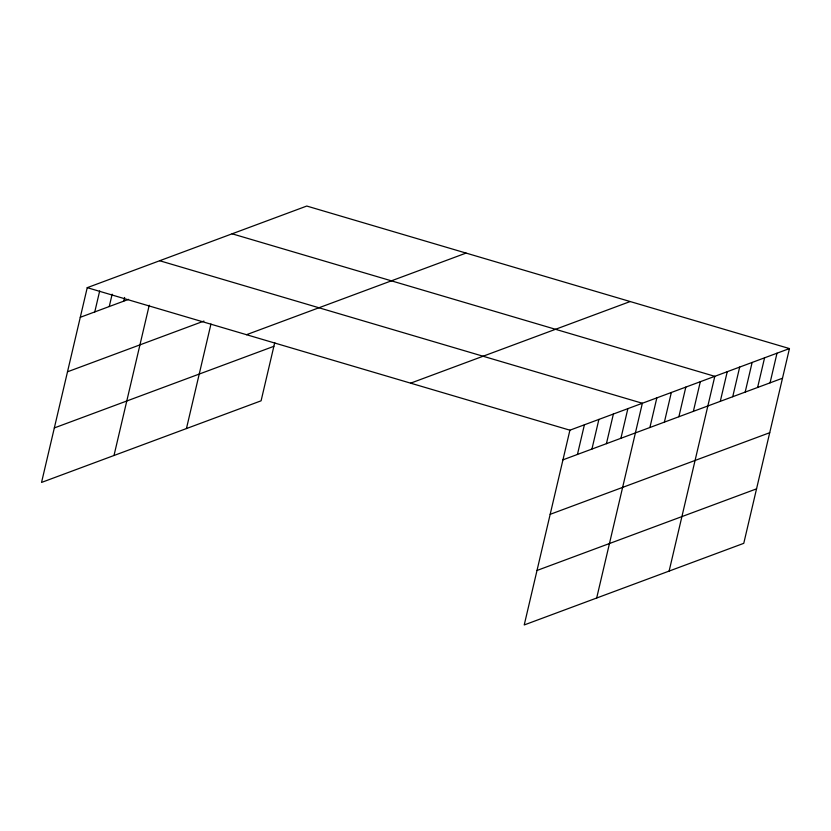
<?xml version="1.0" encoding="UTF-8"?>
<svg xmlns="http://www.w3.org/2000/svg" width="831" height="831" viewBox="0 0 831 831"><rect width="100%" height="100%" fill="white"/><g stroke="black" fill="none" stroke-linecap="round" stroke-linejoin="round"><path stroke-width="1.25" d="M789.45 348.573L569.91 430.188L524.226 624.954L743.766 543.329L789.45 348.573L306.774 206.046L87.234 287.671L41.55 482.427L261.09 400.812L274.729 342.663M94.765 311.926L99.689 290.923M109.256 306.535L112.154 294.184M123.746 301.154L124.619 297.446M114.003 455.492L149.237 305.237M186.445 428.557L210.96 324.028M577.441 454.453L584.401 424.807M591.932 449.062L598.891 419.416M606.422 443.671L613.382 414.035M620.913 438.29L627.872 408.644M596.679 598.019L642.353 403.264L159.677 260.737M649.894 427.518L656.843 397.872M664.385 422.127L671.334 392.481M678.875 416.736L685.824 387.101M693.366 411.355L700.315 381.709M669.121 571.084L714.805 376.329L232.129 233.802M720.29 401.342L727.25 371.696M732.734 396.719L739.683 367.073M745.178 392.097L752.128 362.451M757.612 387.464L764.572 357.829M770.057 382.842L777.006 353.196M80.275 317.307L128.576 299.357M67.498 371.8L203.938 321.078M246.516 334.696L466.056 253.081M54.327 427.934L273.866 346.319M410.628 383.164L630.168 301.539M562.961 459.834L782.501 378.219M550.174 514.327L769.714 432.702M537.013 570.461L756.553 488.846M87.234 287.671L569.91 430.188"/></g></svg>
